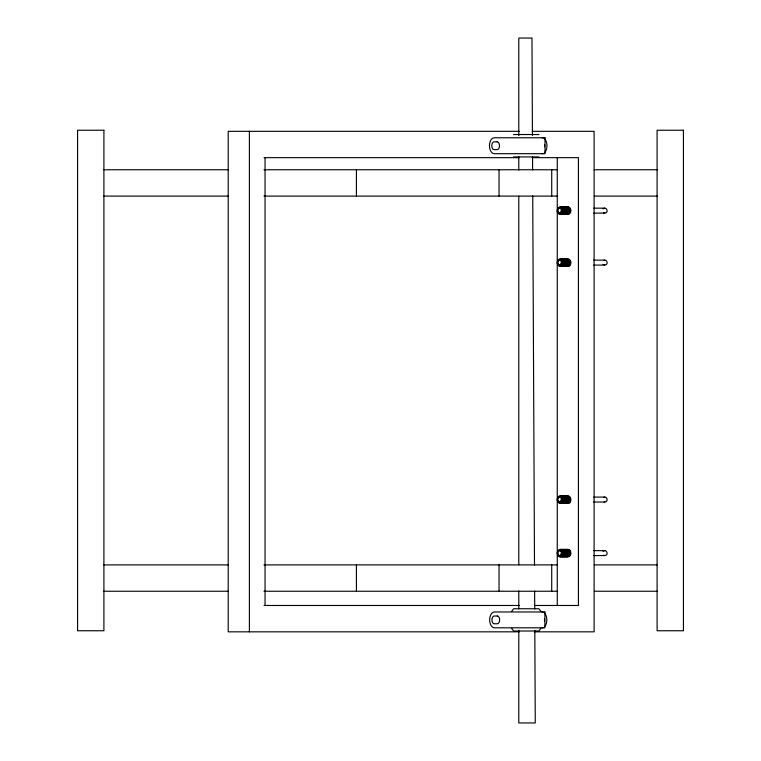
<?xml version="1.0" encoding="UTF-8"?>
<svg xmlns="http://www.w3.org/2000/svg" width="761" height="761" viewBox="0 0 761 761"><rect width="100%" height="100%" fill="white"/><g stroke="black" fill="none" stroke-linecap="round" stroke-linejoin="round"><path stroke-width="1.14" d="M511.63 611.387L513.646 608.752L538.874 608.752L540.881 611.387M540.881 628.386L538.874 631.021L513.646 631.021L511.63 628.386M603.035 208.894C606.384 205.736 609.39 212.975 604.786 213.109L593.723 213.109M603.035 551.354C606.384 548.196 609.39 555.435 604.786 555.568L593.723 555.568M603.549 260.481C607.088 258.436 608.876 265.094 604.786 265.094L593.723 265.094M603.549 497.428C607.088 495.373 608.876 502.032 604.786 502.032L593.723 502.032M519.44 131.32L228.205 131.32L228.205 631.83L519.44 631.83M532.291 131.32L594.103 131.32L594.103 631.83L534.669 631.83M513.57 134.526L538.959 134.526M513.57 156.928L538.959 156.928M264.057 157.66L519.268 157.66M532.139 157.66L578.436 157.66L578.436 605.48L534.517 605.48M103.905 169.76L228.5 169.76M263.953 169.76L557.642 169.76M594.351 169.76L657.095 169.76M103.905 196.1L228.5 196.1M263.953 196.1L557.642 196.1M594.351 196.1L657.095 196.1M593.723 208.172L604.786 208.172M558.127 209.399A2.492 2.169 -90 0 0 557.842 210.635A2.492 1.798 -90 0 0 559.639 213.128A2.492 1.798 -90 0 0 561.447 210.635L562.807 210.635L562.712 211.606A3.719 2.797 -90 0 1 559.639 214.326A3.719 2.797 -90 0 1 557.214 210.635A3.719 3.158 -90 0 1 560.372 206.925A3.719 3.158 -90 0 1 563.54 210.635A3.719 2.797 -90 0 1 561.104 214.326A3.719 2.797 -90 0 1 558.041 211.606M593.723 260.148L604.786 260.148M558.365 264.381A2.492 1.798 -90 0 0 560.334 264.923A2.492 1.798 -90 0 0 561.447 262.621L562.807 262.621L562.712 263.582A3.719 2.797 -90 0 1 559.639 266.312A3.719 2.797 -90 0 1 557.214 262.621A3.719 3.158 -90 0 1 560.372 258.902A3.719 3.158 -90 0 1 563.54 262.621A3.719 2.797 -90 0 1 559.345 265.846M593.723 497.095L604.786 497.095M559.173 501.965A2.492 1.798 -90 0 0 561.447 499.558L562.807 499.558L562.712 500.529A3.719 2.797 -90 0 1 559.639 503.249A3.719 2.797 -90 0 1 557.214 499.558A3.719 3.158 -90 0 1 560.372 495.849A3.719 3.158 -90 0 1 563.54 499.558A3.719 2.797 -90 0 1 559.345 502.783M593.723 550.631L604.786 550.631M558.127 551.858A2.492 2.169 -90 0 0 557.842 553.095A2.492 1.798 -90 0 0 559.639 555.587A2.492 1.798 -90 0 0 561.447 553.095L562.807 553.095L562.712 554.065A3.719 2.797 -90 0 1 559.639 556.786A3.719 2.797 -90 0 1 557.214 553.095A3.719 3.158 -90 0 1 560.372 549.385A3.719 3.158 -90 0 1 563.54 553.095A3.719 2.797 -90 0 1 561.104 556.786A3.719 2.797 -90 0 1 558.041 554.065M103.905 564.9L228.5 564.9M263.953 564.9L557.642 564.9M594.351 564.9L657.095 564.9M103.905 591.24L228.5 591.24M263.953 591.24L557.642 591.24M594.351 591.24L657.095 591.24M264.057 605.48L519.268 605.48M604.786 213.109L603.549 212.776M604.786 265.094L603.035 264.371M604.139 501.946L604.786 502.032M604.786 555.568L603.549 555.235M561.447 210.635L562.712 211.606L562.179 210.635A2.492 2.169 -90 0 0 558.479 208.875M561.447 262.621L562.712 263.582L562.179 262.621A2.492 2.169 -90 0 0 560.01 260.129A2.492 2.169 -90 0 0 557.842 262.621A2.492 1.798 -90 0 0 558.079 263.867M561.447 499.558L562.712 500.529L562.179 499.558A2.492 2.169 -90 0 0 560.01 497.076A2.492 2.169 -90 0 0 557.842 499.558A2.492 1.798 -90 0 0 558.079 500.805M561.447 553.095L562.712 554.065L562.179 553.095A2.492 2.169 -90 0 0 558.479 551.335M532.434 135.382L531.968 38.05L518.793 38.05L518.793 135.553M532.538 156.747L532.605 169.808M532.729 195.919L534.498 565.081M534.631 591.192L534.717 609M534.812 630.365L535.259 722.95L518.793 722.95L518.793 630.203M557.261 157.66L557.261 605.48M551.725 169.76L551.725 196.1M551.725 564.9L551.725 591.24M518.793 156.956L518.793 170.036M518.793 196.195L518.793 564.805M518.793 590.964L518.793 608.8M499.045 169.76L499.045 196.1M499.045 564.9L499.045 591.24M356.424 169.76L356.424 196.1M356.424 564.9L356.424 591.24M265.056 157.66L265.056 605.48M249.389 131.32L249.389 631.83M568.534 496.933A3.291 2.644 -90 0 1 569.171 497.266M570.408 499.264A3.291 2.644 -90 0 1 569.171 502.964A3.291 2.644 -90 0 1 565.975 502.441M570.408 262.184A3.291 2.644 -90 0 1 570.408 263.886M570.141 264.676A3.291 2.644 -90 0 1 566.526 265.884M567.849 259.739A3.291 2.644 -90 0 1 568.534 259.853M566.526 207.496A3.291 2.644 -90 0 1 570.141 208.714M570.408 209.503A3.291 2.644 -90 0 1 570.398 211.206M568.524 213.527A3.291 2.644 -90 0 1 567.839 213.641M566.526 549.946A3.291 2.644 -90 0 1 570.141 551.154M570.408 551.944A3.291 2.644 -90 0 1 570.408 553.647M568.534 555.977A3.291 2.644 -90 0 1 567.849 556.091M544.486 613.033A7.914 4.709 -90 0 1 544.486 626.741M543.354 627.53A7.914 4.709 -90 0 1 542.127 627.806M542.127 611.977A7.914 4.709 -90 0 1 543.354 612.244M544.457 618.883A3.872 2.302 -90 0 1 544.457 620.89M544.6 138.835A7.962 4.737 -90 0 1 544.6 152.619M543.459 153.418A7.962 4.737 -90 0 1 542.232 153.684M542.232 137.77A7.962 4.737 -90 0 1 543.459 138.036M544.572 144.723A3.891 2.312 -90 0 1 544.572 146.73M558.736 501.718A2.492 1.798 -90 0 1 558.365 501.318M562.617 498.322A2.492 2.169 -90 0 1 562.912 499.558A2.492 1.798 -90 0 1 562.674 500.805M560.743 497.076A2.492 2.169 -90 0 1 561.304 497.161M564.491 502.783A3.719 2.797 -90 0 0 568.676 499.558A3.719 3.158 -90 0 0 563.939 496.343M567.525 501.318A2.492 1.798 -90 0 1 567.154 501.718M566.793 501.318A2.492 1.798 -90 0 1 566.422 501.718M564.672 496.343A3.719 3.158 -90 0 1 569.409 499.558A3.719 2.797 -90 0 1 565.223 502.783M567.421 497.799A2.492 2.169 -90 0 1 567.763 498.322M567.183 497.161A2.492 2.169 -90 0 1 567.706 497.409M568.153 497.799A2.492 2.169 -90 0 1 568.496 498.322M558.327 501.423A3.719 2.797 -90 0 1 558.041 500.529M562.179 499.558A2.492 1.798 -90 0 1 561.932 500.805M563.749 502.783A3.719 2.797 -90 0 0 567.944 499.558A3.719 3.158 -90 0 0 563.197 496.343M566.688 502.783A3.719 2.797 -90 0 0 570.883 499.558A3.719 3.158 -90 0 0 566.136 496.343M561.551 502.783A3.719 2.797 -90 0 0 565.737 499.558A3.719 3.158 -90 0 0 561 496.343M561.732 496.343A3.719 3.158 -90 0 1 566.479 499.558A3.719 2.797 -90 0 1 562.284 502.783M560.819 502.783A3.719 2.797 -90 0 0 565.004 499.558A3.719 3.158 -90 0 0 560.267 496.343M563.587 500.205A2.492 1.798 -90 0 0 563.644 499.558A2.492 2.169 -90 0 0 563.568 498.921M562.465 496.343A3.719 3.158 -90 0 1 567.211 499.558A3.719 2.797 -90 0 1 563.016 502.783M565.214 497.799A2.492 2.169 -90 0 1 565.556 498.322M565.775 498.921A2.492 2.169 -90 0 1 565.851 499.558A2.492 1.798 -90 0 1 565.784 500.205M565.946 497.799A2.492 2.169 -90 0 1 566.298 498.322M564.32 500.205A2.492 1.798 -90 0 0 564.377 499.558A2.492 2.169 -90 0 0 564.31 498.921M565.043 498.921A2.492 2.169 -90 0 1 565.119 499.558A2.492 1.798 -90 0 1 565.052 500.205M559.525 496.343A3.719 3.158 -90 0 1 564.272 499.558A3.719 2.797 -90 0 1 560.077 502.783M566.679 497.799A2.492 2.169 -90 0 1 567.031 498.322M567.915 497.161A2.492 2.169 -90 0 1 568.438 497.409M568.886 497.799A2.492 2.169 -90 0 1 569.228 498.322M568.648 497.161A2.492 2.169 -90 0 1 569.171 497.409M569.618 497.799A2.492 2.169 -90 0 1 569.97 498.322M565.404 496.343A3.719 3.158 -90 0 1 570.151 499.558A3.719 2.797 -90 0 1 565.956 502.783M561.827 208.485A2.492 2.169 -90 0 1 562.274 208.875M562.617 209.399A2.492 2.169 -90 0 1 562.912 210.635A2.492 1.798 -90 0 1 562.674 211.881M565.157 214.231A3.719 2.797 -90 0 0 568.676 210.635A3.719 3.158 -90 0 0 563.939 207.42M564.672 207.42A3.719 3.158 -90 0 1 569.409 210.635A3.719 2.797 -90 0 1 565.899 214.231M562.179 210.635A2.492 1.798 -90 0 1 561.932 211.881M564.424 214.231A3.719 2.797 -90 0 0 567.944 210.635A3.719 3.158 -90 0 0 563.197 207.42M567.364 214.231A3.719 2.797 -90 0 0 570.883 210.635A3.719 3.158 -90 0 0 566.136 207.42M561.732 207.42A3.719 3.158 -90 0 1 566.479 210.635A3.719 2.797 -90 0 1 562.959 214.231M561.485 214.231A3.719 2.797 -90 0 0 565.004 210.635A3.719 3.158 -90 0 0 560.267 207.42M562.227 214.231A3.719 2.797 -90 0 0 565.737 210.635A3.719 3.158 -90 0 0 561 207.42M563.587 211.282A2.492 1.798 -90 0 0 563.644 210.635A2.492 2.169 -90 0 0 563.568 209.998M562.465 207.42A3.719 3.158 -90 0 1 567.211 210.635A3.719 2.797 -90 0 1 563.692 214.231M565.775 209.998A2.492 2.169 -90 0 1 565.851 210.635A2.492 1.798 -90 0 1 565.784 211.282M564.32 211.282A2.492 1.798 -90 0 0 564.377 210.635A2.492 2.169 -90 0 0 564.31 209.998M565.043 209.998A2.492 2.169 -90 0 1 565.119 210.635A2.492 1.798 -90 0 1 565.052 211.282M563.292 208.485A2.492 2.169 -90 0 1 563.749 208.875M562.56 208.485A2.492 2.169 -90 0 1 563.007 208.875M559.525 207.42A3.719 3.158 -90 0 1 564.272 210.635A3.719 2.797 -90 0 1 560.752 214.231M565.404 207.42A3.719 3.158 -90 0 1 570.151 210.635A3.719 2.797 -90 0 1 566.631 214.231M561.304 260.214A2.492 2.169 -90 0 1 561.827 260.471M562.617 261.375A2.492 2.169 -90 0 1 562.912 262.621A2.492 1.798 -90 0 1 562.674 263.867M564.491 265.846A3.719 2.797 -90 0 0 568.676 262.621A3.719 3.158 -90 0 0 564.7 259.035M567.525 264.381A2.492 1.798 -90 0 1 567.154 264.78M566.793 264.381A2.492 1.798 -90 0 1 566.422 264.78M565.433 259.035A3.719 3.158 -90 0 1 569.409 262.621A3.719 2.797 -90 0 1 565.223 265.846M558.327 264.486A3.719 2.797 -90 0 1 558.041 263.582M562.389 264.381A2.492 1.798 -90 0 1 562.008 264.78M562.179 262.621A2.492 1.798 -90 0 1 561.647 264.381M563.749 265.846A3.719 2.797 -90 0 0 567.944 262.621A3.719 3.158 -90 0 0 563.968 259.035M566.06 264.381A2.492 1.798 -90 0 1 565.68 264.78M566.688 265.846A3.719 2.797 -90 0 0 570.883 262.621A3.719 3.158 -90 0 0 566.897 259.035M561.551 265.846A3.719 2.797 -90 0 0 565.737 262.621A3.719 3.158 -90 0 0 561.761 259.035M562.493 259.035A3.719 3.158 -90 0 1 566.479 262.621A3.719 2.797 -90 0 1 562.284 265.846M560.819 265.846A3.719 2.797 -90 0 0 565.004 262.621A3.719 3.158 -90 0 0 561.028 259.035M563.587 263.268A2.492 1.798 -90 0 0 563.644 262.621A2.492 2.169 -90 0 0 563.568 261.974M563.121 264.381A2.492 1.798 -90 0 1 562.75 264.78M563.226 259.035A3.719 3.158 -90 0 1 567.211 262.621A3.719 2.797 -90 0 1 563.016 265.846M565.775 261.974A2.492 2.169 -90 0 1 565.851 262.621A2.492 1.798 -90 0 1 565.784 263.268M565.318 264.381A2.492 1.798 -90 0 1 564.947 264.78M565.052 263.268A2.492 1.798 -90 0 0 565.119 262.621A2.492 2.169 -90 0 0 565.043 261.974M564.586 264.381A2.492 1.798 -90 0 1 564.215 264.78M564.32 263.268A2.492 1.798 -90 0 0 564.377 262.621A2.492 2.169 -90 0 0 564.31 261.974M563.853 264.381A2.492 1.798 -90 0 1 563.482 264.78M560.296 259.035A3.719 3.158 -90 0 1 564.272 262.621A3.719 2.797 -90 0 1 560.077 265.846M558.374 260.766A3.719 3.158 -90 0 1 559.525 259.406M566.165 259.035A3.719 3.158 -90 0 1 570.151 262.621A3.719 2.797 -90 0 1 565.956 265.846M561.304 550.698A2.492 2.169 -90 0 1 562.274 551.335M562.617 551.858A2.492 2.169 -90 0 1 562.912 553.095A2.492 1.798 -90 0 1 562.674 554.341M565.157 556.691A3.719 2.797 -90 0 0 568.676 553.095A3.719 3.158 -90 0 0 563.939 549.88M564.672 549.88A3.719 3.158 -90 0 1 569.409 553.095A3.719 2.797 -90 0 1 565.899 556.691M562.179 553.095A2.492 1.798 -90 0 1 561.932 554.341M564.424 556.691A3.719 2.797 -90 0 0 567.944 553.095A3.719 3.158 -90 0 0 563.197 549.88M567.364 556.691A3.719 2.797 -90 0 0 570.883 553.095A3.719 3.158 -90 0 0 566.136 549.88M561.732 549.88A3.719 3.158 -90 0 1 566.479 553.095A3.719 2.797 -90 0 1 562.959 556.691M561.485 556.691A3.719 2.797 -90 0 0 565.004 553.095A3.719 3.158 -90 0 0 560.267 549.88M562.227 556.691A3.719 2.797 -90 0 0 565.737 553.095A3.719 3.158 -90 0 0 561 549.88M563.587 553.742A2.492 1.798 -90 0 0 563.644 553.095A2.492 2.169 -90 0 0 563.568 552.457M562.465 549.88A3.719 3.158 -90 0 1 567.211 553.095A3.719 2.797 -90 0 1 563.692 556.691M565.775 552.457A2.492 2.169 -90 0 1 565.851 553.095A2.492 1.798 -90 0 1 565.784 553.742M564.32 553.742A2.492 1.798 -90 0 0 564.377 553.095A2.492 2.169 -90 0 0 564.31 552.457M565.043 552.457A2.492 2.169 -90 0 1 565.119 553.095A2.492 1.798 -90 0 1 565.052 553.742M563.292 550.945A2.492 2.169 -90 0 1 563.749 551.335M562.56 550.945A2.492 2.169 -90 0 1 563.007 551.335M559.525 549.88A3.719 3.158 -90 0 1 564.272 553.095A3.719 2.797 -90 0 1 560.752 556.691M565.404 549.88A3.719 3.158 -90 0 1 570.151 553.095A3.719 2.797 -90 0 1 566.631 556.691M103.905 130.245L77.565 130.245L77.565 630.755L103.905 630.755L103.905 130.245M683.435 130.245L657.095 130.245L657.095 630.755L683.435 630.755L683.435 130.245M545.009 137.77L494.174 137.77A7.962 4.737 -90 0 0 489.447 145.722A7.962 4.737 -90 0 0 494.174 153.684L545.009 153.684L545.009 137.77M497.161 141.831L494.07 141.831A3.891 2.312 -90 0 0 491.758 145.722A3.891 2.312 -90 0 0 494.07 149.622L497.161 149.622A3.891 2.312 -90 0 0 499.473 145.722A3.891 2.312 -90 0 0 497.161 141.831M544.895 611.977L494.365 611.977A7.914 4.709 -90 0 0 489.656 619.892A7.914 4.709 -90 0 0 494.365 627.806L544.895 627.806L544.895 611.977M497.333 616.02L494.26 616.02A3.872 2.302 -90 0 0 491.958 619.892A3.872 2.302 -90 0 0 494.26 623.754L497.333 623.754A3.872 2.302 -90 0 0 499.625 619.892A3.872 2.302 -90 0 0 497.333 616.02M561.18 500.795A2.473 1.988 -90 0 0 559.459 497.095A2.473 1.988 -90 0 0 557.737 500.795A2.473 1.988 -90 0 0 561.18 500.795M561.18 211.872A2.473 1.988 -90 0 0 559.459 208.172A2.473 1.988 -90 0 0 557.737 211.872A2.473 1.988 -90 0 0 561.18 211.872M561.18 263.858A2.473 1.988 -90 0 0 559.459 260.148A2.473 1.988 -90 0 0 557.737 263.858A2.473 1.988 -90 0 0 561.18 263.858M560.857 554.845A2.473 1.988 -90 0 0 559.972 550.717A2.473 1.988 -90 0 0 557.537 553.742A2.473 1.988 -90 0 0 560.857 554.845"/></g></svg>
